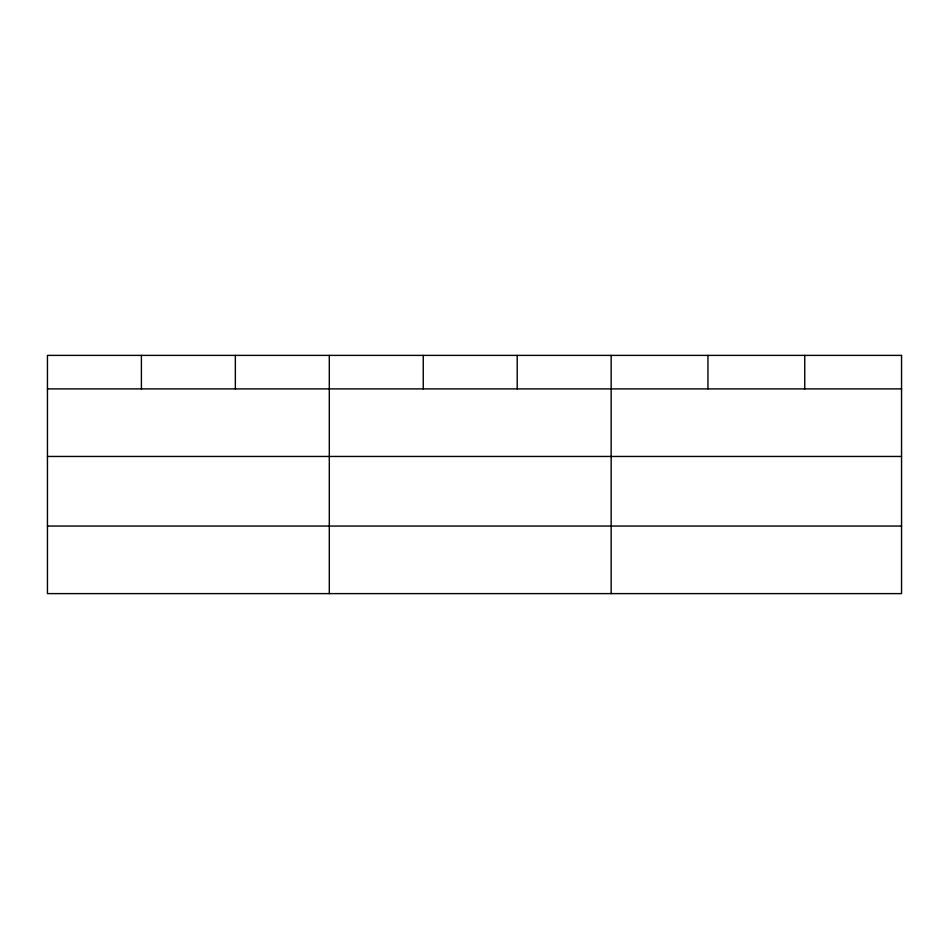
<?xml version="1.0" encoding="UTF-8"?>
<svg xmlns="http://www.w3.org/2000/svg" width="949" height="949" viewBox="0 0 949 949"><rect width="100%" height="100%" fill="white"/><g stroke="black" fill="none" stroke-linecap="round" stroke-linejoin="round"><path stroke-width="1.42" d="M47.45 388.9L901.55 388.9M47.45 456.457L901.55 456.457M47.45 526.054L901.55 526.054M804.752 355.389L804.752 388.9M707.954 355.389L707.954 388.9M611.156 355.389L611.156 593.611M517.205 355.389L517.205 388.9M423.254 355.389L423.254 388.9M329.303 355.389L329.303 593.611M235.352 355.389L235.352 388.9M141.401 355.389L141.401 388.9M901.55 355.389L47.45 355.389L47.45 593.611L901.55 593.611L901.55 355.389"/></g></svg>
